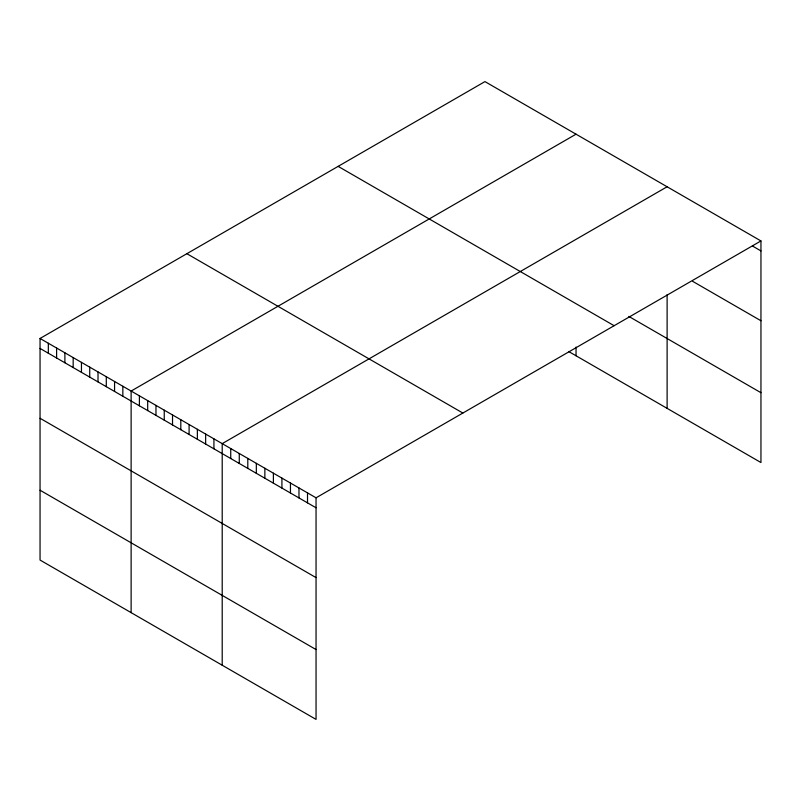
<?xml version="1.0" encoding="UTF-8"?>
<svg xmlns="http://www.w3.org/2000/svg" width="801" height="801" viewBox="0 0 801 801"><rect width="100%" height="100%" fill="white"/><g stroke="black" fill="none" stroke-linecap="round" stroke-linejoin="round"><path stroke-width="1.2" d="M40.05 338.463L316.045 497.811L316.045 719.398L40.05 560.059L40.05 338.463L484.955 81.602L760.95 240.941L760.95 462.537L568.79 351.589M576.039 134.188L131.124 391.048L131.124 612.635M667.113 186.763L222.207 443.634L222.207 665.22M316.045 497.811L760.95 240.941M752.419 245.987L760.95 250.913M692.705 281.351L760.95 320.75M628.815 316.415L760.95 392.7M338.142 166.368L614.127 325.707M186.873 253.697L462.858 413.046M40.05 348.435L316.045 507.784M40.05 418.272L316.045 577.611M40.05 490.222L316.045 649.561M667.113 294.678L667.113 408.36M576.039 347.043L576.039 355.774M307.514 492.885L307.514 502.858M298.983 487.959L298.983 497.932M290.453 483.033L290.453 493.005M281.922 478.107L281.922 488.079M273.391 473.181L273.391 483.153M264.861 468.255L264.861 478.227M256.33 463.338L256.33 473.301M247.799 458.412L247.799 468.385M239.269 453.486L239.269 463.459M230.738 448.56L230.738 458.532M213.927 438.848L213.927 448.82M205.647 434.072L205.647 444.044M197.366 429.296L197.366 439.268M189.086 424.51L189.086 434.482M180.806 419.734L180.806 429.706M172.525 414.948L172.525 424.92M164.245 410.172L164.245 420.145M155.965 405.386L155.965 415.359M147.684 400.61L147.684 410.583M139.404 395.834L139.404 405.807M122.843 386.272L122.843 396.245M114.563 381.486L114.563 391.459M106.293 376.71L106.293 386.683M98.012 371.924L98.012 381.897M89.732 367.148L89.732 377.121M81.452 362.372L81.452 372.335M73.171 357.586L73.171 367.559M64.891 352.81L64.891 362.783M56.611 348.024L56.611 357.997M48.33 343.249L48.33 353.221"/></g></svg>
